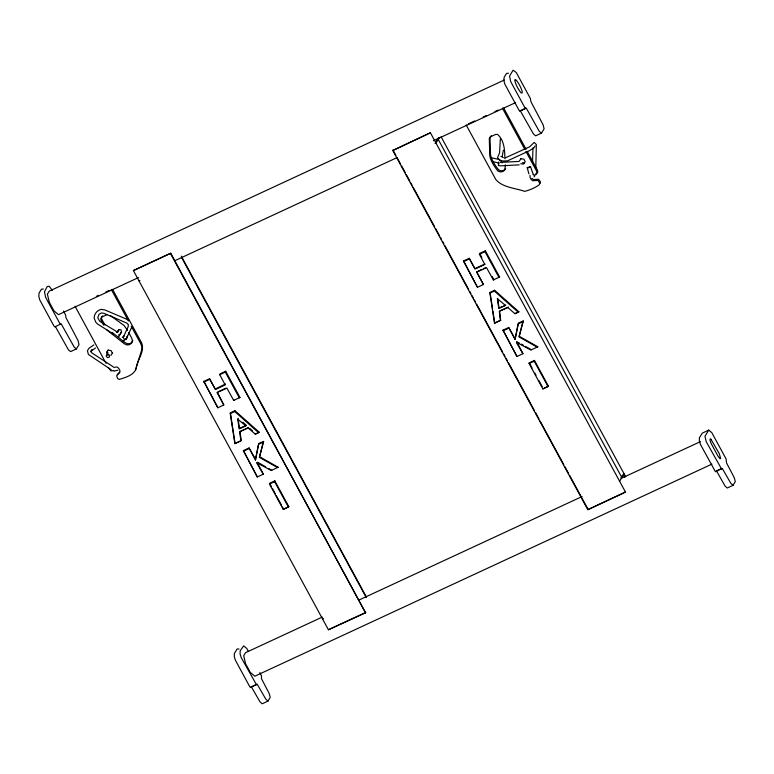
<?xml version="1.0" encoding="UTF-8"?>
<svg xmlns="http://www.w3.org/2000/svg" width="774" height="774" viewBox="0 0 774 774"><rect width="100%" height="100%" fill="white"/><g stroke="black" fill="none" stroke-linecap="round" stroke-linejoin="round"><path stroke-width="1.16" d="M532.541 161.747L532.996 147.911M535.811 167.764L536.343 144.506L534.186 142.435L529.716 146.779L505.345 157.848M500.381 138.556L499.559 152.933L497.518 157.693L499.946 160.276L502.558 161.021L507.454 160.886L529.164 150.843L533.905 147.824L535.095 145.938M225.727 371.249L225.331 372.13L239.282 397.817L239.959 397.459L225.727 371.249L220.019 373.9L219.739 374.722L225.176 384.901L215.404 389.535L209.56 378.747L203.852 381.398L217.842 407.763L223.792 404.957L217.291 392.137M485.366 250.795L484.979 251.666L498.92 277.353L499.598 276.995L485.366 250.795L479.657 253.437L479.377 254.259L484.814 264.447L475.043 269.081L469.208 258.293L463.5 260.935L477.481 287.309L483.431 284.493L476.707 271.897L481.254 269.671M503.371 150.214L502.162 156.454M246.248 425.352L239.466 428.496L238.102 418.366M255.42 459.998L258.797 443.434L263.624 441.412L263.247 442.273L258.516 444.257L255.42 459.998L249.064 447.952L243.355 450.594L257.326 476.968L263.286 474.152L257.2 462.339L256.891 463.258L263.286 474.152M515.058 339.534L518.435 322.971L523.263 320.949L522.885 321.81L518.154 323.793L515.058 339.534L508.702 327.489L502.994 330.14L516.964 356.504L522.934 353.689L516.848 341.885L519.344 342.969M540.155 183.428L540.387 181.735L538.598 179.268L533.383 179.558L531.902 178.349M516.848 341.885L516.529 342.795L522.934 353.689M230.265 413.597L230.4 412.842L234.957 410.723L259.251 432.26L255.294 434.146L248.096 427.945L239.659 431.853L240.898 440.832L234.861 443.628L230.265 413.597L234.745 411.516L234.957 410.723M489.913 293.133L490.039 292.388L494.605 290.269L518.89 311.806L514.933 313.693L507.744 307.481L499.298 311.4L500.536 320.368L494.509 323.164L489.913 293.133L494.383 291.063L494.605 290.269M269.478 484.04L269.613 483.295L274.818 480.877L288.847 506.709L283.236 509.379L269.478 484.04L274.586 481.67L274.818 480.877M529.126 363.577L529.252 362.832L534.466 360.423L548.485 386.255L542.874 388.916L529.126 363.577L534.224 361.206L534.466 360.423M263.247 442.273L259.329 457.328L277.508 467.602L278.166 467.244L259.619 456.766L263.624 441.412M522.885 321.81L518.967 336.874L537.146 347.139L537.804 346.791L519.267 336.313L523.263 320.949M135.479 369.875L141.613 350.216L141.913 347.139L140.955 344.111L131.261 326.241M118.819 336.651L121.537 331.92L120.986 329.792L118.799 329.714L117.619 331.64L116.255 331.804L117.648 332.162L99.778 321.326L97.747 317.698L99.082 314.244L101.481 312.967L103.803 313.286L126.772 323.058L128.291 324.587L128.242 326.531L123.356 337.048L123.975 339.157L126.162 339.147L127.604 335.839M126.897 337.048L126.162 339.147L131.493 327.673M132.809 340.376L132.248 341.963L130.245 343.511L127.623 343.782L125.156 342.698L112.037 332.317M499.617 311.013L500.536 320.368M118.006 331.794L118.799 329.714L117.377 332.336M117.309 374.626L119.525 372.294M527.191 167.668L530.548 166.671L528.11 167.939L527.191 167.668L528.923 173.889M251.366 686.838L259.948 701.737L262.134 703.798L267.93 701.109L270.232 697.355L269.178 693.456L261.496 678.711L261.496 675.876L259.861 672.596M732.997 485.337L735.3 481.583L734.245 477.684L726.563 462.939L726.08 458.924L711.819 432.666L708.752 430.092L702.221 433.188L699.435 437.726L699.357 440.948L700.451 444.44L715.36 471.608L722.229 468.386L730.82 483.276L732.997 485.337L727.202 488.026L725.025 485.966L716.995 471.792L716.434 471.066L715.795 471.724M43.421 289.002L41.438 289.195L39.058 293.085L38.826 296.49L39.822 300.022L53.89 325.931L55.757 327.209L68.373 349.732L70.589 351.609L76.384 348.919L79.025 344.623L78.077 340.657L65.877 317.485L65.713 315.337L63.565 311.061M541.461 133.147L544.093 128.852L543.145 124.885L530.945 101.713L530.325 98.395L516.258 72.485L513.104 70.202L509.563 75.978L510.685 81.56L524.753 107.47L526.63 108.757L539.236 131.27L541.461 133.147L535.666 135.837L533.441 133.96L520.263 110.759L526.059 108.07M76.384 348.919L74.169 347.042L61.552 324.529L59.685 323.242L45.618 297.332L44.495 291.75L47.233 286.506L49.217 286.312L52.313 290.327M121.537 331.92L120.231 334.039L118.528 335.065M133.389 270.571L170.764 253.233L365.551 612.805L328.418 629.755L133.389 270.571L170.764 253.233M392.786 150.504L430.402 132.77L625.421 491.964L624.25 492.786L587.814 509.689L392.786 150.504L430.402 132.77M435.617 142.571L438.432 137.965M439.371 137.53L435.985 143.055L435.046 143.49M508.489 73.23L506.506 73.424L504.126 77.313L503.893 80.719L504.9 84.25L518.967 110.16L519.615 111.03L520.263 110.759M239.011 649.028L237.154 648.96L234.367 653.498L234.29 656.72L235.383 660.212L249.644 686.47L250.292 687.38L251.076 686.925M250.728 687.496L257.162 684.158L265.743 699.048L267.93 701.109M587.814 509.689L623.418 492.893M620.922 477.993L622.615 475.226M619.606 481.244L624.125 473.872L623.186 474.307M108.225 349.896L106.483 352.634L107.905 355.227M110.866 355.469L112.607 352.731M519.315 161.166L521.076 158.438M534.06 176.878L534.737 175.969M102.652 315.84L101.491 317.205L101.665 319.023L104.906 325.003M505.857 305.149L499.104 308.033L497.537 298.3M122.611 341.905L126.849 338.044M505.683 168.48L503.884 170.251L501.339 170.822L498.775 170.009C495.244 165.646 491.654 160.392 490.523 154.81L490.01 137.404L491.297 135.624M123.356 337.048L123.975 336.051L122.35 337.348M234.861 443.628L241.236 440.619L239.979 431.466L248.58 427.48M494.509 323.164L500.875 320.155M217.842 407.763L203.852 381.398M477.481 287.309L463.5 260.935M257.326 476.968L243.355 450.594M516.964 356.504L502.994 330.14M283.236 509.379L288.847 506.709M542.874 388.916L548.485 386.255M223.792 404.957L217.068 392.602L226.917 388.142L233.69 400.41L239.959 397.459M483.431 284.493L476.707 272.138L486.556 267.688L493.328 279.956L499.598 276.995M93.847 344.885L88.749 348.503L87.433 350.786L88.42 354.492L111.166 369.72M95.502 347.99L90.897 351.261L91.99 349.742L90.926 351.58L91.409 352.605L114.368 367.573M233.69 400.41L234.251 400.1M493.328 279.956L493.889 279.646L492.225 276.57M708.752 430.092L704.95 436.284L706.246 441.751L721.591 469.034M255.294 434.146L259.251 432.26M514.933 313.693L518.89 311.806M504.145 80.08L49.255 291.13L47.388 294.168L49.333 302.324L53.938 310.809L58.514 314.67L138.536 277.537M96.373 296.384L98.501 295.397M105.961 291.933L109.163 290.453M468.299 123.917L474.694 120.957M483.218 117L486.411 115.52M494.934 111.562L498.127 110.082M174.701 260.761L397.217 157.528M433.392 140.742L515.6 102.603M138.972 280.856L139.91 280.42M54.993 326.86L60.991 323.842M520.06 111.088L525.865 108.399M107.015 314.66L101.936 317.011L100.775 318.375L100.949 320.194L103.648 325.167M535.714 173.947L537.717 172.196L537.553 170.377L527.22 151.346M113.701 370.485L110.992 370.92L108.36 367.592M203.891 382.075L209.493 379.483M219.739 374.722L225.331 372.13M463.529 261.612L469.131 259.019M479.377 254.259L484.979 251.666M484.959 264.04L474.897 268.607L469.208 258.293M218.374 391.634L225.931 388.122M483.411 268.665L485.569 267.669M500.691 310.509L508.46 307.055M243.375 451.281L248.976 448.678M503.013 330.817L508.615 328.224M278.166 467.244L271.239 470.515L256.958 462.794M537.804 346.791L530.877 350.051L516.597 342.331M322.284 617.072L245.552 652.666L243.694 655.713L245.629 663.86L250.234 672.354L254.82 676.205L711.896 464.139M358.459 600.285L582.067 496.54M621.522 478.235L700.441 441.625M322.594 619.036L323.532 618.61M328.418 629.755L365.792 612.418M624.483 492.39L625.421 491.964M252.043 686.48L255.904 684.68M717.111 470.708L721.939 468.464M117.822 370.204L113.923 371.152M115.278 367.166L116.961 366.973L118.703 368.26L119.796 370.282L119.97 372.101L116.603 375.796L117.667 378.602L119.273 379.434C125.427 377.431 133.534 375.429 136.195 368.705C136.901 360.191 145.135 351.628 141.671 342.94L112.578 289.35M518.599 161.427L500.497 162.414M519.238 164.862L500.565 165.849L498.417 165.501L498.708 161.969L498.766 164.02L497.324 162.646L493.173 161.698M108.021 350.283L110.972 350.525L112.394 353.118M520.873 158.834L523.834 159.096L525.227 161.698L523.679 164.04L520.718 163.769M522.421 162.695L524.395 162.869M491.577 157.79L498.727 159.405L500.604 160.489L502.084 162.917M256.523 684.806L241.178 657.523L240.085 654.03L240.163 650.808L243.684 645.864L246.751 648.438L248.464 651.592M503.381 157.615L500.875 156.387M128.774 320.097L104.771 309.9L100.997 309.377C96.973 310.471 94.138 313.944 94.138 318.133L95.928 322.419L97.611 324.054L113.343 333.971M515.281 339.031L508.702 327.489M255.643 459.485L249.064 447.952M521.357 344.101L523.369 345.233M525.382 346.365L531.409 349.761M257.694 462.301L265.734 466.819M268.752 468.522L271.771 470.215M533.305 174.373L534.312 175.118L535.84 174.721L537.001 173.366L536.837 171.538L525.923 151.452M110.247 315.444L124.111 325.544L127.555 330.44M106.638 329.772L124.44 343.859L126.907 344.952L129.529 344.682L131.541 343.134L132.364 340.744L131.773 338.209L128.61 332.385M494.383 291.063L518.203 312.174M234.745 411.516L258.555 432.637M242.775 422.159L246.122 425.129M249.712 428.303L252.372 430.663M107.199 351.464L108.147 353.196M503.681 107.992L526.068 149.227M502.394 108.108L524.782 149.343M466.171 124.914L495.834 179.558C502.636 187.637 515.281 188.024 524.666 191.362C529.851 190.046 535.221 187.821 539.439 184.599L539.671 182.896L537.882 180.429L532.667 180.729L531.187 179.51L530.084 177.488L530.016 175.427M441.074 136.746L625.711 476.794M623.718 475.284L624.773 477.229M438.239 139.378L621.861 477.558M479.657 253.437L481.844 257.461M534.224 361.206L547.982 386.545M529.252 362.832L532.057 367.998M534.863 373.165L535.985 375.235M538.791 380.402L542.158 386.603M393.028 150.117L395.911 155.429M397.062 157.548L400.526 163.924M401.677 166.052L405.141 172.428M406.302 174.556L409.756 180.932M410.917 183.061L412.068 185.18M413.219 187.308L434.572 226.627M435.723 228.756L439.187 235.132M440.338 237.25L441.49 239.379M442.651 241.507L443.802 243.626M444.953 245.755L468.609 289.321M469.77 291.45L470.921 293.578M472.072 295.697L473.224 297.826M474.385 299.954L475.536 302.073M476.687 304.201L502.655 352.025M503.806 354.144L504.958 356.272M506.119 358.401L507.27 360.52M508.421 362.648L534.389 410.472M535.54 412.6L539.004 418.976M540.155 421.095L563.811 464.671M564.972 466.79L568.435 473.166M569.587 475.294L588.046 509.302M181.29 256.107L366.508 597.218M181.629 257.558L366.266 597.615M170.532 253.62L365.551 612.805M274.586 481.67L288.344 507.009M270.174 484.331L271.297 486.391M272.419 488.462L275.225 493.628M276.347 495.699L281.397 504.996M282.52 507.067L283.642 509.128M209.56 378.747L215.259 389.061L225.486 383.962M111.292 289.466L128.407 320.987M75.068 306.272L106.067 363.364M533.354 174.895L530.548 166.671M490.039 292.388L492.564 308.874M492.922 311.235L494.721 323.019M230.4 412.842L234.899 442.293M504.88 158.757C504.716 150.243 504.484 140.481 497.518 134.395L495.65 134.444L490.581 136.795L489.294 138.575L489.807 155.98C490.939 161.563 494.528 166.816 498.059 171.17L500.623 171.983L503.168 171.422L504.967 169.641L505.316 164.765M515.039 79.925L514.981 81.473A11.281 3.473 65.1 0 0 521.221 92.967L522.121 92.957L522.179 91.4A11.281 3.473 65.1 0 0 515.939 79.915L515.039 79.925M245.803 425.855L239.156 428.941L237.695 419.092L245.803 425.855M505.451 305.401L498.804 308.478L497.334 298.629L505.451 305.401M107.247 354.328L106.144 356.021L107.528 357.665L109.492 356.998L109.328 354.927L107.247 354.328M710.89 439.158L710.039 439.061L710.048 440.532L711.354 443.889L717.962 456.07L719.82 458.527L720.662 458.634L719.356 453.796L710.89 439.158"/></g></svg>
